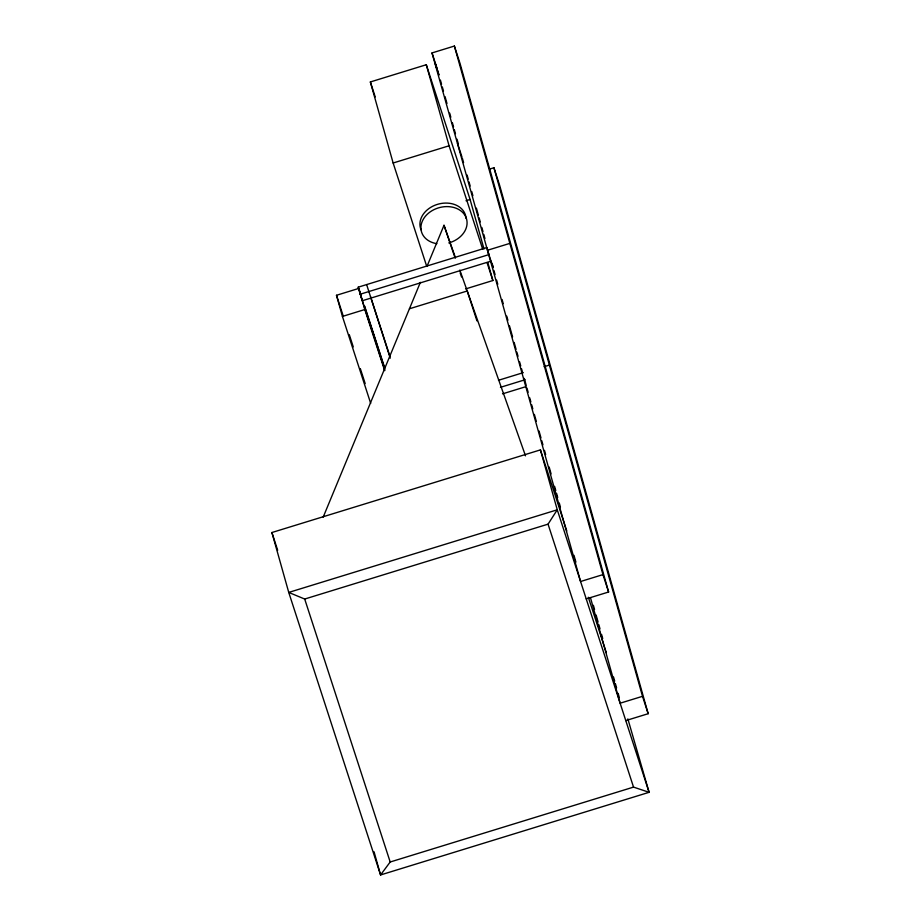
<?xml version="1.0" encoding="UTF-8"?>
<svg xmlns="http://www.w3.org/2000/svg" width="921" height="921" viewBox="0 0 921 921"><rect width="100%" height="100%" fill="white"/><g stroke="black" fill="none" stroke-linecap="round" stroke-linejoin="round"><path stroke-width="1.38" d="M323.179 517.142L420.379 282.333M426.976 266.411L444.003 225.288L455.504 257.834M374.064 851.81L380.569 874.95L390.182 861.998L633.533 787.11L649.098 792.313L557.263 509.797L288.745 592.422L304.701 599.041L548.053 524.153L557.263 509.797L540.431 449.885L271.902 532.522L288.745 592.422L380.569 874.95L649.098 792.313L627.857 718.875M454.375 46.05L602.956 574.623L580.575 581.508L432.007 52.934L454.375 46.05L460.028 63.434L608.608 592.007L586.228 598.892M426.757 266.445L393.14 163.005L370.357 81.957L426.296 64.735L470.09 199.477L483.997 248.935M393.14 163.005L449.08 145.783L426.296 64.735M489.984 168.969L493.932 167.749L499.585 185.144L648.165 713.706L625.785 720.602M466.003 200.743L470.09 199.477M360.215 294.213L358.234 287.168L486.898 247.565L488.878 254.622L360.215 294.213L384.851 370M370.691 403.363L342.428 316.433L336.487 295.284L358.868 288.4L364.808 309.537L384.679 370.668M509.854 243.386L487.474 250.27L493.126 267.654M362.333 300.73L491.008 261.138M342.428 316.433L364.808 309.537M465.589 288.929L492.873 280.525L487.854 262.669M409.431 308.777L467.223 290.99L476.94 320.865M498.468 380.281L523.07 372.706M544.138 366.708L549.411 365.084M500.448 387.327L525.051 379.751M502.521 393.854L525.787 386.693M493.932 167.749L642.513 696.322L620.132 703.207L590.453 597.625M459.821 270.049L525.511 455.837M444.003 225.288L455.078 257.915M460.155 272.869L461.536 276.945M602.956 574.623L608.608 592.007M642.513 696.322L648.165 713.706M432.007 52.934L435.092 62.444M436.807 67.717L435.541 63.802L436.853 68.499M434.689 62.156L437.118 69.605M437.521 70.848L438.787 74.762M457.472 143.204L462.008 157.146M492.021 263.314L493.345 267.378M449.08 145.783L482.65 249.061M487.048 262.612L492.873 280.525M540.431 449.885L566.783 530.968M588.323 597.245L606.34 652.667M548.053 524.153L633.533 787.11M370.357 81.957L375.227 96.924M370.518 296.562L390.032 356.6M390.239 358.188L366.627 284.577M364.612 306.06L384.471 367.18M358.234 287.168L360.353 293.684M364.325 305.91L384.633 368.388M336.487 295.284L343.107 315.661M349.289 334.68L353.261 346.895M360.33 368.63L365.188 383.573M304.701 599.041L390.182 861.998M271.902 532.522L277.67 550.263M593.389 605.316L594.552 609.472M596.106 615.009L598.051 621.928M598.834 624.703L599.997 628.847M601.551 634.385L602.725 638.541M613.536 677.027L614.687 681.114M615.458 683.843L616.598 687.918M618.129 693.363L619.28 697.45M437.659 70.318L438.972 75.015M440.411 80.115L441.562 84.237M442.333 86.988L443.496 91.11M445.039 96.601L446.973 103.474M449.678 113.087L450.83 117.209M452.372 122.7L453.535 126.822M454.306 129.573L455.469 133.695M457.012 139.186L458.174 143.308M462.411 158.424L463.585 162.556M467.074 174.99L468.236 179.135M469.019 181.898L470.182 186.042M471.736 191.556L472.899 195.701M476.387 208.134L478.333 215.042M479.104 217.793L480.267 221.938M481.821 227.464L482.995 231.608M483.767 234.371L484.93 238.516M493.898 270.429L495.072 274.573M496.626 280.111L497.789 284.267M502.072 299.498L503.234 303.654M506.746 316.11L507.908 320.266M509.463 325.804L512.583 336.879M514.137 342.416L516.082 349.335M516.854 352.098L518.028 356.254M519.582 361.792L520.745 365.948M521.528 368.711L522.691 372.867M524.256 378.404L526.202 385.323M526.973 388.098L528.147 392.254M529.702 397.791L530.864 401.936M531.647 404.71L532.81 408.855M534.364 414.392L536.31 421.323M539.038 431.005L540.984 437.935M541.767 440.699L542.93 444.855M544.484 450.392L545.658 454.548M549.158 467.005L551.103 473.924M554.603 486.38L555.766 490.536M556.549 493.311L557.712 497.455M559.277 502.993L560.44 507.149M573.979 555.328L575.901 562.132M359.651 291.508L361.631 298.554M421.058 229.801A23.416 18.27 -15.7 0 1 438.799 203.978A23.416 18.27 -15.7 0 1 466.061 218.381M436.865 243.674A23.416 18.27 -15.7 0 1 425.813 215.779A23.416 18.27 -15.7 0 1 463.562 213.407A23.416 18.27 -15.7 0 1 448.803 242.925"/></g></svg>
